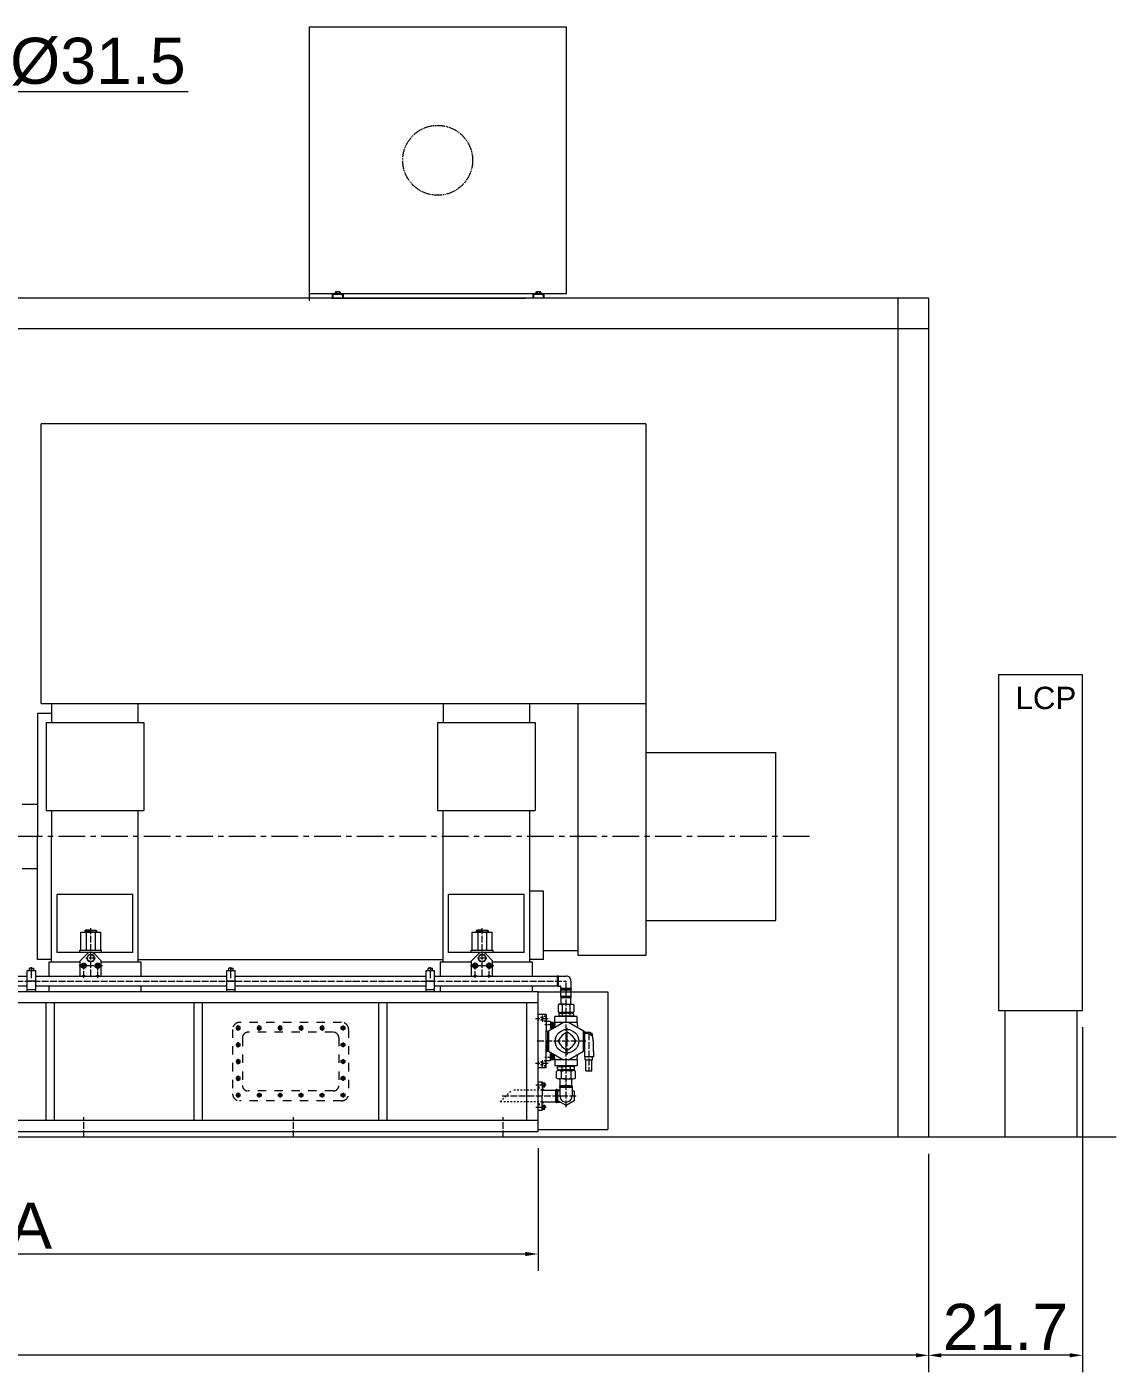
# Model space of a CAD drawing. Header units: inches. Extents: x 0 to 31702, y 0 to 24154.
# Drawn here: x 15597 to 19493, y 13530 to 18340 of the extents above; entities that cross this region are included whole.
import ezdxf

# ---------------------------------------------------------------- set-up
doc = ezdxf.new("R2010")
doc.units = ezdxf.units.IN
doc.header["$MEASUREMENT"] = 0
for name, pattern in [('ACAD_ISO04W100', [30, 24, -3, 0, -3]), ('CENTER', [50.8, 31.75, -6.35, 6.35, -6.35]), ('EB_DASH', [6, 3, -3]), ('EB_DASHDOTDOT', [45, 30, -3, 3, -3, 3, -3])]:
    doc.linetypes.add(name, pattern=pattern)
doc.layers.get('Defpoints').update_dxf_attribs({"lineweight": 5})
for name, color, linetype, lineweight in [('06___ANNOTATIONS', 7, 'Continuous', 5), ('CAXA0', 7, 'Continuous', 5), ('CAXA1', 5, 'CENTER', 5)]:
    doc.layers.add(name, color=color, linetype=linetype, lineweight=lineweight)
doc.styles.add('Roman', font='arial.ttf')
doc.styles.get("Standard").update_dxf_attribs({"font": 'arial.ttf'})
doc.dimstyles.new('ISO-25', dxfattribs={"dimscale": 30, "dimtxt": 1.5, "dimasz": 1.5, "dimexe": 2, "dimexo": 2, "dimtad": 1, "dimtih": 1, "dimtoh": 1, "dimdec": 1, "dimlfac": 0.03937, "dimdsep": 46, "dimtxsty": 'Standard', "dimcen": 2.5, "dimclrd": 7, "dimclre": 7, "dimclrt": 7, "dimadec": 0, "dimazin": 0, "dimtfac": 1, "dimtdec": 1, "dimtmove": 0, "dimatfit": 3, "dimfxl": 1, "dimlwd": 5, "dimlwe": 5, "dimarcsym": 0})

# ---------------------------------------------------------------- blocks, each defined once
blk = doc.blocks.new('*D22')
at = {"color": 7, "linetype": 'Continuous', "lineweight": 5, "transparency": 16777216}
for p, q in [((19372.6, 14763.5), (19372.6, 13530.1)), ((18822.6, 14310.5), (18822.6, 13530.1)), ((19327.6, 13590.1), (18867.6, 13590.1))]:
    blk.add_line(p, q, dxfattribs=at)
at = {"color": 7, "transparency": 16777216}
for points in [[(18867.6, 13597.6), (18867.6, 13582.6), (18822.6, 13590.1)], [(19327.6, 13597.6), (19327.6, 13582.6), (19372.6, 13590.1)]]:
    blk.add_solid(points, dxfattribs=at)
at = {"layer": 'Defpoints', "color": 0, "transparency": 16777216}
for p in [(19372.6, 14823.5), (18822.6, 14370.5), (18822.6, 13590.1)]:
    blk.add_point(p, dxfattribs=at)
at = {"color": 7, "lineweight": 5, "transparency": 16777216, "insert": (19097.6, 13691.7), "char_height": 165, "attachment_point": 5, "style": 'Roman'}
blk.add_mtext('21.7', dxfattribs=at)
blk = doc.blocks.new('*D23')
at = {"color": 7, "linetype": 'Continuous', "lineweight": 5, "transparency": 16777216}
for p, q in [((11652.6, 14735.5), (11652.6, 13530.1)), ((18822.6, 14310.5), (18822.6, 13530.1)), ((18777.6, 13590.1), (11697.6, 13590.1))]:
    blk.add_line(p, q, dxfattribs=at)
at = {"color": 7, "transparency": 16777216}
for points in [[(11697.6, 13597.6), (11697.6, 13582.6), (11652.6, 13590.1)], [(18777.6, 13597.6), (18777.6, 13582.6), (18822.6, 13590.1)]]:
    blk.add_solid(points, dxfattribs=at)
at = {"layer": 'Defpoints', "color": 0, "transparency": 16777216}
for p in [(11652.6, 14795.5), (18822.6, 14370.5), (11652.6, 13590.1)]:
    blk.add_point(p, dxfattribs=at)
at = {"color": 7, "lineweight": 5, "transparency": 16777216, "insert": (15237.6, 13694.1), "char_height": 165, "attachment_point": 5, "style": 'Roman'}
blk.add_mtext('C', dxfattribs=at)
blk = doc.blocks.new('*D13')
at = {"color": 7, "linetype": 'Continuous', "lineweight": 5, "transparency": 16777216}
for p, q in [((13795.6, 14330.5), (13795.6, 13892.4)), ((17425.6, 14330.5), (17425.6, 13892.4)), ((13840.6, 13952.4), (17380.6, 13952.4))]:
    blk.add_line(p, q, dxfattribs=at)
at = {"color": 7, "transparency": 16777216}
for points in [[(13840.6, 13959.9), (13840.6, 13944.9), (13795.6, 13952.4)], [(17380.6, 13959.9), (17380.6, 13944.9), (17425.6, 13952.4)]]:
    blk.add_solid(points, dxfattribs=at)
at = {"layer": 'Defpoints', "color": 0, "transparency": 16777216}
for p in [(13795.6, 14390.5), (17425.6, 14390.5), (17425.6, 13952.4)]:
    blk.add_point(p, dxfattribs=at)
at = {"color": 7, "lineweight": 5, "transparency": 16777216, "insert": (15610.6, 14053.7), "char_height": 165, "attachment_point": 5, "style": 'Roman'}
blk.add_mtext('A', dxfattribs=at)
blk = doc.blocks.new('*D7')
at = {"color": 7, "linetype": 'Continuous', "lineweight": 5, "transparency": 16777216}
for p, q in [((14573.6, 18006.5), (14573.6, 18168.6)), ((15371.6, 18007.5), (15371.6, 18168.6)), ((14618.6, 18108.6), (15326.6, 18108.6)), ((16174.6, 18108.6), (15371.6, 18108.6))]:
    blk.add_line(p, q, dxfattribs=at)
at = {"color": 7, "transparency": 16777216}
for points in [[(14618.6, 18116.1), (14618.6, 18101.1), (14573.6, 18108.6)], [(15326.6, 18116.1), (15326.6, 18101.1), (15371.6, 18108.6)]]:
    blk.add_solid(points, dxfattribs=at)
at = {"layer": 'Defpoints', "color": 0, "transparency": 16777216}
for p in [(15371.6, 18108.6), (14573.6, 17946.5), (15371.6, 17947.5)]:
    blk.add_point(p, dxfattribs=at)
at = {"color": 7, "lineweight": 5, "transparency": 16777216, "insert": (15851.2, 18216.2), "char_height": 165, "attachment_point": 5, "style": 'Roman'}
blk.add_mtext('%%C31.5', dxfattribs=at)

msp = doc.modelspace()

# ---------------------------------------------------------------- linework, layer by layer
at = {"color": 7, "lineweight": 5}
for p, q in [((18822.63, 17370.46), (13222.63, 17370.46)), ((18712.63, 17370.46), (18712.63, 14370.46)), ((18822.63, 17370.46), (18822.63, 14370.46)), ((18822.63, 17260.46), (13222.63, 17260.46)), ((17810.64, 16920.46), (15648.79, 16920.46)), ((15648.79, 15920.46), (15648.79, 16920.46)), ((17810.64, 16920.46), (17810.64, 15020.46)), ((19372.63, 16023.55), (19072.63, 16023.55)), ((19072.63, 16023.55), (19072.63, 14823.55)), ((19372.63, 14823.55), (19372.63, 16023.55)), ((15685.64, 15885.46), (15635.64, 15885.46)), ((15635.64, 15885.46), (15635.64, 15445.46)), ((15648.79, 15920.46), (17568.14, 15920.46)), ((15685.64, 15920.46), (15685.64, 15852.74)), ((15995.64, 15852.74), (15995.64, 15920.46)), ((17085.64, 15920.46), (17085.64, 15852.74)), ((17395.64, 15852.74), (17395.64, 15920.46)), ((17568.14, 15920.46), (17810.64, 15920.46)), ((17568.14, 15920.46), (17568.14, 15020.46)), ((15665.64, 15852.74), (16015.64, 15852.74)), ((15665.64, 15852.74), (15665.64, 15538.69)), ((16015.64, 15852.74), (16015.64, 15538.69)), ((17065.64, 15852.74), (17415.64, 15852.74)), ((17065.64, 15852.74), (17065.64, 15538.69)), ((17415.64, 15852.74), (17415.64, 15538.69)), ((17810.64, 15745.46), (18275.64, 15745.46)), ((18275.64, 15145.46), (18275.64, 15745.46)), ((15580.64, 15560.46), (15635.64, 15560.46)), ((15665.64, 15538.69), (16015.64, 15538.69)), ((15685.64, 15538.69), (15685.64, 15445.46)), ((15995.64, 14995.46), (15995.64, 15538.69)), ((17065.64, 15538.69), (17415.64, 15538.69)), ((17085.64, 14995.46), (17085.64, 15538.69)), ((17395.64, 14995.46), (17395.64, 15538.69)), ((15635.64, 15005.46), (15635.64, 15445.46)), ((15685.64, 14995.46), (15685.64, 15445.46)), ((15580.64, 15330.46), (15635.64, 15330.46)), ((17445.64, 15250.46), (17395.64, 15250.46)), ((17445.64, 15005.46), (17445.64, 15250.46)), ((15705.64, 15030.46), (15705.64, 15237.96)), ((15975.64, 15237.96), (15705.64, 15237.96)), ((15975.64, 15030.46), (15975.64, 15237.96)), ((17105.64, 15030.46), (17105.64, 15237.96)), ((17375.64, 15237.96), (17105.64, 15237.96)), ((17375.64, 15030.46), (17375.64, 15237.96)), ((15806.94, 15110.46), (15804.64, 15108.62)), ((15804.64, 15108.62), (15804.64, 15103.46)), ((15804.64, 15108.62), (15825.64, 15108.62)), ((15825.64, 15110.46), (15806.94, 15110.46)), ((15806.94, 15108.62), (15806.94, 15103.46)), ((15825.64, 15110.46), (15844.34, 15110.46)), ((15846.64, 15108.62), (15825.64, 15108.62)), ((15844.34, 15110.46), (15846.64, 15108.62)), ((15844.34, 15108.62), (15844.34, 15103.46)), ((15846.64, 15108.62), (15846.64, 15103.46)), ((17206.94, 15110.46), (17204.64, 15108.62)), ((17204.64, 15108.62), (17204.64, 15103.46)), ((17204.64, 15108.62), (17225.64, 15108.62)), ((17225.64, 15110.46), (17206.94, 15110.46)), ((17206.94, 15108.62), (17206.94, 15103.46)), ((17225.64, 15110.46), (17244.34, 15110.46)), ((17246.64, 15108.62), (17225.64, 15108.62)), ((17244.34, 15110.46), (17246.64, 15108.62)), ((17244.34, 15108.62), (17244.34, 15103.46)), ((17246.64, 15108.62), (17246.64, 15103.46)), ((17810.64, 15145.46), (18275.64, 15145.46)), ((15789.64, 15103.46), (15861.64, 15103.46)), ((15789.64, 15038.46), (15789.64, 15103.46)), ((15809.76, 15103.46), (15809.76, 15038.46)), ((15841.51, 15103.46), (15841.51, 15038.46)), ((15861.64, 15038.46), (15861.64, 15103.46)), ((17189.64, 15103.46), (17261.64, 15103.46)), ((17189.64, 15038.46), (17189.64, 15103.46)), ((17209.76, 15103.46), (17209.76, 15038.46)), ((17241.51, 15103.46), (17241.51, 15038.46)), ((17261.64, 15038.46), (17261.64, 15103.46)), ((15975.64, 15030.46), (15705.64, 15030.46)), ((15786.64, 15030.46), (15786.64, 15038.46)), ((15786.64, 15038.46), (15864.64, 15038.46)), ((15788.14, 15000.46), (15811.26, 15024.37)), ((15863.14, 15000.46), (15840.01, 15024.37)), ((15864.64, 15030.46), (15864.64, 15038.46)), ((17375.64, 15030.46), (17105.64, 15030.46)), ((17186.64, 15030.46), (17186.64, 15038.46)), ((17186.64, 15038.46), (17264.64, 15038.46)), ((17188.14, 15000.46), (17211.26, 15024.37)), ((17263.14, 15000.46), (17240.01, 15024.37)), ((17264.64, 15030.46), (17264.64, 15038.46)), ((17445.64, 15037.48), (17568.14, 15037.48)), ((17568.14, 15020.46), (17810.64, 15020.46)), ((15598.79, 14890.46), (15598.79, 14966.46)), ((15598.79, 14966.46), (15628.79, 14966.46)), ((15613.79, 14974.46), (15606, 14974.46)), ((15606, 14966.46), (15606, 14974.46)), ((15613.79, 14974.46), (15621.59, 14974.46)), ((15613.79, 14974.46), (15613.79, 14966.46)), ((15621.59, 14966.46), (15621.59, 14974.46)), ((15628.79, 14890.46), (15628.79, 14966.46)), ((15685.64, 15005.46), (15635.64, 15005.46)), ((15788.14, 14995.46), (15675.64, 14995.46)), ((15675.64, 14995.46), (15675.64, 14945.46)), ((15788.14, 14995.46), (15685.64, 14995.46)), ((15788.14, 14945.46), (15788.14, 15000.46)), ((15863.14, 14945.46), (15863.14, 15000.46)), ((16005.64, 14995.46), (15863.14, 14995.46)), ((15995.64, 14995.46), (15863.14, 14995.46)), ((15995.64, 15005.46), (17085.64, 15005.46)), ((16005.64, 14945.46), (16005.64, 14995.46)), ((16312.22, 14890.46), (16312.22, 14966.46)), ((16312.22, 14966.46), (16342.22, 14966.46)), ((16327.22, 14974.46), (16319.42, 14974.46)), ((16319.42, 14966.46), (16319.42, 14974.46)), ((16327.22, 14974.46), (16335.01, 14974.46)), ((16327.22, 14974.46), (16327.22, 14966.46)), ((16335.01, 14966.46), (16335.01, 14974.46)), ((16342.22, 14890.46), (16342.22, 14966.46)), ((17025.64, 14890.46), (17025.64, 14966.46)), ((17025.64, 14966.46), (17055.64, 14966.46)), ((17040.64, 14974.46), (17032.84, 14974.46)), ((17032.84, 14966.46), (17032.84, 14974.46)), ((17040.64, 14974.46), (17048.43, 14974.46)), ((17040.64, 14974.46), (17040.64, 14966.46)), ((17048.43, 14966.46), (17048.43, 14974.46)), ((17055.64, 14890.46), (17055.64, 14966.46)), ((17188.14, 14995.46), (17075.64, 14995.46)), ((17075.64, 14995.46), (17075.64, 14945.46)), ((17188.14, 14995.46), (17085.64, 14995.46)), ((17188.14, 14945.46), (17188.14, 15000.46)), ((17263.14, 14945.46), (17263.14, 15000.46)), ((17405.64, 14995.46), (17263.14, 14995.46)), ((17395.64, 14995.46), (17263.14, 14995.46)), ((17445.64, 15005.46), (17395.64, 15005.46)), ((17405.64, 14945.46), (17405.64, 14995.46)), ((15451.69, 14945.46), (15598.79, 14945.46)), ((15628.79, 14928.46), (15598.79, 14928.46)), ((15628.79, 14945.46), (16312.22, 14945.46)), ((16342.22, 14928.46), (16312.22, 14928.46)), ((16342.22, 14945.46), (17025.64, 14945.46)), ((17055.64, 14928.46), (17025.64, 14928.46)), ((17055.64, 14945.46), (17493.62, 14945.46)), ((17495.64, 14941.96), (17493.62, 14945.46)), ((17493.62, 14945.46), (17493.62, 14911.46)), ((17495.64, 14914.96), (17493.62, 14911.46)), ((17495.64, 14941.96), (17498.79, 14946.46)), ((17495.64, 14928.46), (17495.64, 14941.96)), ((17495.64, 14940.96), (17495.64, 14941.96)), ((17495.64, 14928.46), (17495.64, 14914.96)), ((17495.64, 14914.96), (17498.79, 14910.46)), ((17498.79, 14946.46), (17525.64, 14946.46)), ((17498.79, 14910.46), (17498.79, 14946.46)), ((17543.6, 14901.55), (17543.6, 14927.38)), ((17425.64, 14890.46), (15009.63, 14890.46)), ((15451.69, 14911.46), (15598.79, 14911.46)), ((15598.79, 14898.46), (15628.79, 14898.46)), ((15628.79, 14911.46), (16312.22, 14911.46)), ((15675.64, 14911.46), (15675.64, 14890.46)), ((16005.64, 14890.46), (16005.64, 14911.46)), ((16312.22, 14898.46), (16342.22, 14898.46)), ((16342.22, 14911.46), (17025.64, 14911.46)), ((17025.64, 14898.46), (17055.64, 14898.46)), ((17055.64, 14911.46), (17493.62, 14911.46)), ((17075.64, 14911.46), (17075.64, 14890.46)), ((17405.64, 14890.46), (17405.64, 14911.46)), ((17425.64, 14390.46), (17425.64, 14890.46)), ((17425.64, 14890.46), (17675.64, 14890.46)), ((17498.79, 14910.46), (17504.67, 14910.46)), ((17507.67, 14901.55), (17507.67, 14907.46)), ((17512.08, 14898.46), (17507.67, 14901.55)), ((17543.6, 14901.55), (17507.67, 14901.55)), ((17512.08, 14898.46), (17507.67, 14895.37)), ((17507.67, 14873.55), (17507.67, 14895.37)), ((17543.6, 14895.37), (17507.67, 14895.37)), ((17512.08, 14870.46), (17507.67, 14873.55)), ((17543.6, 14873.55), (17507.67, 14873.55)), ((17512.08, 14870.46), (17508.58, 14868.44)), ((17542.6, 14868.49), (17508.67, 14868.49)), ((17508.68, 14845.49), (17508.67, 14868.49)), ((17512.08, 14898.46), (17539.2, 14898.46)), ((17539.2, 14870.46), (17512.08, 14870.46)), ((17539.2, 14898.46), (17543.6, 14901.55)), ((17539.2, 14898.46), (17543.6, 14895.37)), ((17539.2, 14870.46), (17543.6, 14873.55)), ((17539.2, 14870.46), (17542.6, 14868.49)), ((17542.59, 14845.49), (17542.6, 14868.49)), ((17543.6, 14873.55), (17543.6, 14895.37)), ((17675.64, 14890.46), (17675.64, 14397.19)), ((17425.64, 14850.46), (14390.59, 14850.46)), ((15665.64, 14430.46), (15665.64, 14850.46)), ((15695.64, 14430.46), (15695.64, 14850.46)), ((16195.64, 14430.46), (16195.64, 14850.46)), ((16225.64, 14430.46), (16225.64, 14850.46)), ((16855.64, 14430.46), (16855.64, 14850.46)), ((16885.64, 14430.46), (16885.64, 14850.46)), ((17385.64, 14430.46), (17385.64, 14850.46)), ((17497.38, 14843.31), (17497.35, 14818.69)), ((17497.38, 14843.31), (17497.35, 14818.69)), ((17501.14, 14816.5), (17497.35, 14818.69)), ((17501.14, 14816.5), (17497.35, 14818.69)), ((17501.17, 14845.5), (17497.38, 14843.31)), ((17501.17, 14845.5), (17497.38, 14843.31)), ((17501.14, 14816.5), (17525.65, 14816.48)), ((17501.14, 14816.5), (17525.65, 14816.48)), ((17525.68, 14845.48), (17501.17, 14845.5)), ((17525.68, 14845.48), (17501.17, 14845.5)), ((17506.15, 14816.5), (17506.15, 14813.46)), ((17506.15, 14816.5), (17506.15, 14813.46)), ((17511.53, 14843.3), (17511.5, 14818.68)), ((17511.53, 14843.3), (17511.5, 14818.68)), ((17525.6, 14845.48), (17550.1, 14845.5)), ((17525.6, 14845.48), (17550.1, 14845.5)), ((17550.13, 14816.5), (17525.62, 14816.48)), ((17550.13, 14816.5), (17525.62, 14816.48)), ((17539.75, 14843.3), (17539.77, 14818.68)), ((17539.75, 14843.3), (17539.77, 14818.68)), ((17545.12, 14816.5), (17545.12, 14813.46)), ((17545.12, 14816.5), (17545.12, 14813.46)), ((17550.1, 14845.5), (17553.9, 14843.31)), ((17550.1, 14845.5), (17553.9, 14843.31)), ((17550.13, 14816.5), (17553.92, 14818.69)), ((17550.13, 14816.5), (17553.92, 14818.69)), ((17553.9, 14843.31), (17553.92, 14818.69)), ((17553.9, 14843.31), (17553.92, 14818.69)), ((19072.63, 14823.55), (19372.63, 14823.55)), ((19095.67, 14823.55), (19095.67, 14370.46)), ((19353.13, 14823.55), (19353.13, 14370.46)), ((17425.64, 14625.46), (17425.64, 14815.46)), ((17454.54, 14808.46), (17425.64, 14808.46)), ((17454.54, 14808.46), (17454.54, 14751.32)), ((17470.54, 14783.46), (17454.54, 14783.46)), ((17516.68, 14780.46), (17463.14, 14749.54)), ((17470.54, 14783.46), (17470.54, 14758.42)), ((17473.04, 14779.15), (17470.54, 14779.15)), ((17473.04, 14770.74), (17470.54, 14772.92)), ((17473.04, 14769.97), (17470.54, 14772.16)), ((17481.04, 14780.46), (17473.04, 14780.46)), ((17473.04, 14780.46), (17473.04, 14762.46)), ((17481.04, 14775.41), (17473.04, 14775.41)), ((17481.04, 14780.46), (17481.04, 14762.46)), ((17486.09, 14780.46), (17484.77, 14762.04)), ((17486.09, 14780.46), (17486.09, 14801.46)), ((17565.19, 14801.46), (17486.09, 14801.46)), ((17565.19, 14801.46), (17486.09, 14801.46)), ((17565.19, 14780.46), (17486.09, 14780.46)), ((17502.65, 14813.46), (17499.35, 14811.56)), ((17499.35, 14811.56), (17499.35, 14805.36)), ((17502.65, 14803.46), (17499.35, 14805.36)), ((17502.65, 14813.46), (17525.64, 14813.46)), ((17502.65, 14803.46), (17525.64, 14803.46)), ((17504.64, 14801.46), (17504.64, 14803.46)), ((17511.5, 14811.47), (17511.5, 14805.45)), ((17548.62, 14813.46), (17525.64, 14813.46)), ((17548.62, 14803.46), (17525.64, 14803.46)), ((17588.14, 14749.54), (17534.59, 14780.46)), ((17539.78, 14811.47), (17539.78, 14805.45)), ((17546.64, 14801.46), (17546.64, 14803.46)), ((17548.62, 14813.46), (17551.93, 14811.56)), ((17548.62, 14803.46), (17551.93, 14805.36)), ((17551.93, 14811.56), (17551.93, 14805.36)), ((17565.19, 14780.46), (17565.19, 14801.46)), ((17565.19, 14780.46), (17565.19, 14801.46)), ((17565.19, 14780.46), (17566.5, 14762.04)), ((17454.54, 14618.46), (17454.54, 14751.32)), ((17454.54, 14751.32), (17458.95, 14748.7)), ((17458.95, 14748.7), (17458.95, 14713.46)), ((17463.14, 14749.54), (17463.14, 14677.38)), ((17473.04, 14763.77), (17470.54, 14763.77)), ((17470.54, 14758.42), (17478.5, 14758.42)), ((17481.04, 14767.51), (17473.04, 14767.51)), ((17481.04, 14762.46), (17473.04, 14762.46)), ((17588.14, 14677.38), (17588.14, 14749.54)), ((17591.54, 14748.46), (17588.14, 14748.46)), ((17591.54, 14748.46), (17591.54, 14669.85)), ((17591.54, 14745.46), (17612.04, 14745.46)), ((17604.76, 14740.97), (17591.54, 14740.97)), ((17606.26, 14739.44), (17606.26, 14739.47)), ((17612.04, 14745.46), (17612.04, 14736.74)), ((17617.71, 14740.97), (17612.04, 14740.97)), ((17619.71, 14730.82), (17619.71, 14738.97)), ((17619.71, 14738.97), (17619.71, 14730.82)), ((17622.03, 14722.96), (17622.03, 14714.46)), ((17454.54, 14675.6), (17458.95, 14678.22)), ((17458.95, 14678.22), (17458.95, 14713.46)), ((17463.14, 14677.38), (17516.68, 14646.46)), ((17534.59, 14646.46), (17588.14, 14677.38)), ((17591.54, 14678.46), (17588.14, 14678.46)), ((17591.54, 14678.46), (17591.54, 14669.85)), ((17591.54, 14676.46), (17591.54, 14657.46)), ((17622.03, 14714.46), (17623.29, 14714.46)), ((17623.29, 14714.46), (17623.29, 14678.46)), ((17623.54, 14678.46), (17623.29, 14678.46)), ((17623.54, 14678.46), (17623.54, 14657.46)), ((17623.54, 14676.46), (17623.54, 14678.46)), ((17470.54, 14643.46), (17454.54, 14643.46)), ((17470.54, 14643.46), (17470.54, 14668.51)), ((17470.54, 14668.51), (17478.5, 14668.51)), ((17473.04, 14663.15), (17470.54, 14663.15)), ((17473.04, 14654.74), (17470.54, 14656.92)), ((17473.04, 14653.97), (17470.54, 14656.16)), ((17473.04, 14647.77), (17470.54, 14647.77)), ((17481.04, 14664.46), (17473.04, 14664.46)), ((17473.04, 14646.46), (17473.04, 14664.46)), ((17481.04, 14659.41), (17473.04, 14659.41)), ((17481.04, 14651.51), (17473.04, 14651.51)), ((17481.04, 14646.46), (17473.04, 14646.46)), ((17481.04, 14646.46), (17481.04, 14664.46)), ((17486.09, 14646.46), (17484.77, 14664.89)), ((17565.19, 14646.46), (17486.09, 14646.46)), ((17486.09, 14646.46), (17486.09, 14625.46)), ((17525.64, 14625.46), (17486.09, 14625.46)), ((17525.64, 14625.46), (17486.09, 14625.46)), ((17499.18, 14625.46), (17499.18, 14623.46)), ((17565.19, 14625.46), (17525.64, 14625.46)), ((17565.19, 14625.46), (17546.63, 14625.46)), ((17552.09, 14625.46), (17552.09, 14623.46)), ((17565.19, 14646.46), (17566.5, 14664.89)), ((17565.19, 14646.46), (17565.19, 14625.46)), ((17565.19, 14646.46), (17565.19, 14625.46)), ((17623.54, 14657.46), (17591.54, 14657.46)), ((17594.54, 14646.96), (17594.54, 14657.46)), ((17594.54, 14646.96), (17620.54, 14646.96)), ((17596.54, 14606.96), (17596.54, 14646.96)), ((17618.54, 14606.96), (17618.54, 14646.96)), ((17620.54, 14646.96), (17620.54, 14657.46)), ((17454.54, 14618.46), (17425.64, 14618.46)), ((17491.64, 14581.46), (17491.64, 14605.46)), ((17498.65, 14623.46), (17495.35, 14621.56)), ((17495.35, 14613.36), (17495.35, 14621.56)), ((17498.65, 14611.46), (17495.35, 14613.36)), ((17498.65, 14623.46), (17525.64, 14623.46)), ((17498.65, 14611.46), (17525.64, 14611.46)), ((17525.63, 14608.46), (17500.01, 14608.46)), ((17525.63, 14578.46), (17500.01, 14578.46)), ((17500.74, 14608.46), (17500.74, 14611.46)), ((17504.64, 14554.97), (17504.64, 14578.46)), ((17508.38, 14605.46), (17508.38, 14581.46)), ((17510.98, 14621.47), (17510.98, 14613.45)), ((17525.64, 14596.53), (17525.63, 14596.53)), ((17525.64, 14596.53), (17525.63, 14596.53)), ((17552.62, 14623.46), (17525.64, 14623.46)), ((17552.62, 14611.46), (17525.64, 14611.46)), ((17525.64, 14608.46), (17551.27, 14608.46)), ((17525.64, 14578.46), (17551.27, 14578.46)), ((17540.29, 14621.47), (17540.29, 14613.45)), ((17542.89, 14605.46), (17542.89, 14581.46)), ((17546.63, 14554.97), (17546.63, 14578.46)), ((17550.53, 14608.46), (17550.53, 14611.46)), ((17552.62, 14623.46), (17555.93, 14621.56)), ((17552.62, 14611.46), (17555.93, 14613.36)), ((17555.93, 14613.36), (17555.93, 14621.56)), ((17559.63, 14581.46), (17559.63, 14605.46)), ((17596.54, 14606.96), (17618.54, 14606.96)), ((17425.64, 14568.47), (17440.64, 14568.47)), ((17440.64, 14568.47), (17440.64, 14517.47)), ((17440.64, 14557.47), (17440.64, 14564.97)), ((17443.14, 14564.03), (17440.64, 14564.03)), ((17443.14, 14556.74), (17440.64, 14558.94)), ((17443.14, 14555.93), (17440.64, 14558.13)), ((17443.14, 14550.91), (17440.64, 14550.91)), ((17440.64, 14538.46), (17488.62, 14538.46)), ((17443.14, 14564.97), (17450.14, 14564.97)), ((17443.14, 14564.97), (17443.14, 14549.97)), ((17450.14, 14561.22), (17443.14, 14561.22)), ((17450.14, 14553.72), (17443.14, 14553.72)), ((17443.14, 14549.97), (17450.14, 14549.97)), ((17450.14, 14564.97), (17450.14, 14557.47)), ((17450.14, 14549.97), (17450.14, 14557.47)), ((17490.64, 14534.97), (17488.62, 14538.46)), ((17488.62, 14496.47), (17488.62, 14538.46)), ((17493.79, 14539.47), (17490.64, 14534.97)), ((17490.64, 14534.96), (17490.64, 14517.46)), ((17493.79, 14539.47), (17503.64, 14539.47)), ((17493.79, 14539.47), (17493.79, 14495.47)), ((17493.79, 14495.47), (17493.79, 14539.47)), ((17508.14, 14552.47), (17503.64, 14549.31)), ((17503.64, 14549.32), (17547.64, 14549.31)), ((17503.64, 14549.32), (17503.64, 14517.47)), ((17504.64, 14554.97), (17525.64, 14554.97)), ((17504.64, 14554.97), (17546.63, 14554.97)), ((17504.64, 14554.97), (17508.14, 14552.47)), ((17508.14, 14552.47), (17525.64, 14552.47)), ((17543.13, 14552.47), (17525.63, 14552.47)), ((17525.64, 14552.47), (17525.64, 14552.47)), ((17546.63, 14554.97), (17543.13, 14552.47)), ((17543.13, 14552.47), (17547.63, 14549.31)), ((17547.63, 14549.32), (17547.63, 14517.47)), ((17440.64, 14466.47), (17440.64, 14517.47)), ((17440.64, 14496.47), (17488.62, 14496.47)), ((17443.14, 14484.97), (17450.14, 14484.97)), ((17443.14, 14484.97), (17443.14, 14469.97)), ((17450.14, 14481.22), (17443.14, 14481.22)), ((17450.14, 14484.97), (17450.14, 14477.47)), ((17490.64, 14499.97), (17488.62, 14496.47)), ((17490.64, 14499.97), (17490.64, 14517.47)), ((17493.79, 14495.46), (17490.64, 14499.97)), ((17493.79, 14495.47), (17504.86, 14495.47)), ((17425.64, 14466.47), (17440.64, 14466.47)), ((17443.14, 14476.74), (17440.64, 14478.94)), ((17443.14, 14475.93), (17440.64, 14478.13)), ((17450.14, 14473.72), (17443.14, 14473.72)), ((17443.14, 14469.97), (17450.14, 14469.97)), ((17450.14, 14469.97), (17450.14, 14477.47)), ((13795.59, 14430.46), (17425.64, 14430.46)), ((13795.59, 14390.46), (17425.64, 14390.46)), ((17425.64, 14397.19), (17675.64, 14397.19)), ((19493.21, 14370.46), (11441.75, 14370.46))]:
    msp.add_line(p, q, dxfattribs=at)
at = {"color": 7, "linetype": 'ACAD_ISO04W100', "lineweight": 5}
for p, q in [((15825.64, 14945.46), (15825.64, 15117.36)), ((17225.64, 14945.46), (17225.64, 15117.36)), ((15842.6, 15010.46), (15808.67, 15010.46)), ((17242.6, 15010.46), (17208.67, 15010.46)), ((15613.79, 14938.69), (15613.79, 14978.42)), ((15867.25, 14983.46), (15784.02, 14983.46)), ((15800.64, 14939.41), (15800.64, 14996.13)), ((15850.64, 14938.57), (15850.64, 14996.13)), ((16327.22, 14938.69), (16327.22, 14978.42)), ((17040.64, 14938.69), (17040.64, 14978.42)), ((17267.25, 14983.46), (17184.02, 14983.46)), ((17200.64, 14940.17), (17200.64, 14996.13)), ((17250.64, 14940.1), (17250.64, 14996.13)), ((15138.97, 14928.46), (17525.64, 14928.46)), ((17525.64, 14477.85), (17525.64, 14928.46)), ((17461.6, 14793.46), (17416.64, 14793.46)), ((17483.88, 14771.46), (17449.48, 14771.46)), ((17529.54, 14664.99), (17529.54, 14760.67)), ((17607.54, 14740.58), (17607.54, 14605.23)), ((17596.62, 14713.46), (17416.64, 14713.46)), ((17461.6, 14633.46), (17416.64, 14633.46)), ((17483.88, 14655.46), (17449.48, 14655.46)), ((17417.87, 14557.47), (17454.23, 14557.47)), ((17296.92, 14517.47), (17563.24, 14517.47)), ((15800.64, 14370.29), (15800.64, 14442.28)), ((16550.64, 14370.29), (16550.64, 14442.28)), ((17300.64, 14370.29), (17300.64, 14442.28)), ((17417.87, 14477.47), (17454.23, 14477.47))]:
    msp.add_line(p, q, dxfattribs=at)
at = {"color": 7, "linetype": 'EB_DASH', "lineweight": 5, "ltscale": 10}
for p, q in [((16353.14, 14768.94), (16353.14, 14752.11)), ((16723.14, 14780.46), (16358.14, 14780.46)), ((16428.14, 14752.04), (16428.14, 14768.88)), ((16503.14, 14752.04), (16503.14, 14768.88)), ((16578.14, 14752.04), (16578.14, 14768.88)), ((16653.14, 14751.98), (16653.14, 14768.82)), ((16728.14, 14768.94), (16728.14, 14752.11)), ((16333.14, 14755.46), (16333.14, 14525.46)), ((16345.64, 14760.46), (16360.64, 14760.46)), ((16368.14, 14725.46), (16368.14, 14555.46)), ((16693.14, 14745.46), (16388.14, 14745.46)), ((16435.64, 14760.52), (16420.64, 14760.52)), ((16510.64, 14760.52), (16495.64, 14760.52)), ((16585.64, 14760.52), (16570.64, 14760.52)), ((16660.64, 14760.46), (16645.64, 14760.46)), ((16658.84, 14760.46), (16647.43, 14760.46)), ((16653.14, 14754.76), (16653.14, 14766.16)), ((16713.14, 14725.46), (16713.14, 14555.46)), ((16735.64, 14760.46), (16720.64, 14760.46)), ((16748.14, 14755.46), (16748.14, 14525.46)), ((16345.64, 14700.46), (16360.64, 14700.46)), ((16347.43, 14700.46), (16358.84, 14700.46)), ((16353.14, 14708.94), (16353.14, 14692.11)), ((16353.14, 14706.16), (16353.14, 14694.76)), ((16735.64, 14700.46), (16720.64, 14700.46)), ((16733.84, 14700.46), (16722.43, 14700.46)), ((16728.14, 14708.94), (16728.14, 14692.11)), ((16728.14, 14706.16), (16728.14, 14694.76)), ((16345.64, 14640.46), (16360.64, 14640.46)), ((16347.43, 14640.46), (16358.84, 14640.46)), ((16353.14, 14648.94), (16353.14, 14632.11)), ((16353.14, 14646.16), (16353.14, 14634.76)), ((16735.64, 14640.46), (16720.64, 14640.46)), ((16733.84, 14640.46), (16722.43, 14640.46)), ((16728.14, 14648.94), (16728.14, 14632.11)), ((16728.14, 14646.16), (16728.14, 14634.76)), ((16345.64, 14580.46), (16360.64, 14580.46)), ((16347.43, 14580.46), (16358.84, 14580.46)), ((16353.14, 14588.94), (16353.14, 14572.11)), ((16353.14, 14586.16), (16353.14, 14574.76)), ((16735.64, 14580.46), (16720.64, 14580.46)), ((16733.84, 14580.46), (16722.43, 14580.46)), ((16728.14, 14588.94), (16728.14, 14572.11)), ((16728.14, 14586.16), (16728.14, 14574.76)), ((16353.14, 14528.94), (16353.14, 14512.11)), ((16693.14, 14535.46), (16388.14, 14535.46)), ((16428.14, 14528.88), (16428.14, 14512.04)), ((16503.14, 14528.88), (16503.14, 14512.04)), ((16578.14, 14528.88), (16578.14, 14512.04)), ((16653.14, 14528.94), (16653.14, 14512.11)), ((16728.14, 14528.94), (16728.14, 14512.11)), ((16345.64, 14520.46), (16360.64, 14520.46)), ((16347.43, 14520.46), (16358.84, 14520.46)), ((16353.14, 14526.16), (16353.14, 14514.76)), ((16723.14, 14500.46), (16358.14, 14500.46)), ((16435.64, 14520.4), (16420.64, 14520.4)), ((16510.64, 14520.4), (16495.64, 14520.4)), ((16585.64, 14520.4), (16570.64, 14520.4)), ((16660.64, 14520.46), (16645.64, 14520.46)), ((16658.84, 14520.46), (16647.43, 14520.46)), ((16653.14, 14526.16), (16653.14, 14514.76)), ((16735.64, 14520.46), (16720.64, 14520.46)), ((16733.84, 14520.46), (16722.43, 14520.46)), ((16728.14, 14526.16), (16728.14, 14514.76))]:
    msp.add_line(p, q, dxfattribs=at)
at = {"color": 7, "linetype": 'EB_DASH', "lineweight": 5, "ltscale": 2}
for p, q in [((17440.64, 14798.46), (17425.64, 14798.46)), ((17440.64, 14788.46), (17425.64, 14788.46)), ((17440.64, 14803.46), (17440.64, 14783.46)), ((17454.54, 14803.46), (17440.64, 14803.46)), ((17443.14, 14801.15), (17440.64, 14801.15)), ((17443.14, 14792.74), (17440.64, 14794.92)), ((17443.14, 14791.97), (17440.64, 14794.16)), ((17443.14, 14785.77), (17440.64, 14785.77)), ((17454.54, 14783.46), (17440.64, 14783.46)), ((17453.14, 14801.46), (17443.14, 14801.46)), ((17443.14, 14801.46), (17443.14, 14785.46)), ((17453.14, 14785.46), (17443.14, 14785.46)), ((17453.14, 14801.46), (17453.14, 14785.46)), ((17440.64, 14638.46), (17425.64, 14638.46)), ((17440.64, 14628.46), (17425.64, 14628.46)), ((17440.64, 14623.46), (17440.64, 14643.46)), ((17454.54, 14643.46), (17440.64, 14643.46)), ((17443.14, 14641.15), (17440.64, 14641.15)), ((17443.14, 14632.74), (17440.64, 14634.92)), ((17443.14, 14631.97), (17440.64, 14634.16)), ((17443.14, 14625.77), (17440.64, 14625.77)), ((17443.14, 14625.46), (17443.14, 14641.46)), ((17453.14, 14641.46), (17443.14, 14641.46)), ((17453.14, 14625.46), (17443.14, 14625.46)), ((17453.14, 14625.46), (17453.14, 14641.46)), ((17454.54, 14623.46), (17440.64, 14623.46)), ((17290.64, 14496.47), (17332.62, 14538.46)), ((17440.64, 14538.46), (17332.62, 14538.46)), ((17429.34, 14550.77), (17425.64, 14550.77)), ((17425.64, 14544.47), (17429.34, 14544.47)), ((17429.34, 14544.47), (17429.34, 14550.77)), ((17440.64, 14496.47), (17290.64, 14496.47)), ((17425.64, 14490.47), (17429.34, 14490.47)), ((17429.34, 14484.17), (17425.64, 14484.17)), ((17429.34, 14490.47), (17429.34, 14484.17))]:
    msp.add_line(p, q, dxfattribs=at)
at = {"color": 7, "lineweight": 5}
for points in [[(15840.14, 15010.46), (15832.89, 14997.9), (15818.39, 14997.9), (15811.14, 15010.46), (15818.39, 15023.02), (15832.89, 15023.02)], [(17240.14, 15010.46), (17232.89, 14997.9), (17218.39, 14997.9), (17211.14, 15010.46), (17218.39, 15023.02), (17232.89, 15023.02)], [(15793.85, 14983.46), (15797.24, 14977.58), (15804.03, 14977.58), (15807.42, 14983.46), (15804.03, 14989.34), (15797.24, 14989.34)], [(15857.42, 14983.46), (15854.03, 14977.58), (15847.24, 14977.58), (15843.85, 14983.46), (15847.24, 14989.34), (15854.03, 14989.34)], [(17193.85, 14983.46), (17197.24, 14977.58), (17204.03, 14977.58), (17207.42, 14983.46), (17204.03, 14989.34), (17197.24, 14989.34)], [(17257.42, 14983.46), (17254.03, 14977.58), (17247.24, 14977.58), (17243.85, 14983.46), (17247.24, 14989.34), (17254.03, 14989.34)]]:
    msp.add_lwpolyline(points, close=True, dxfattribs=at)
at = {"color": 7, "linetype": 'EB_DASH', "lineweight": 5, "ltscale": 10}
for points in [[(16353.14, 14752.96), (16359.63, 14756.71), (16359.63, 14764.21), (16353.14, 14767.96), (16346.64, 14764.21), (16346.64, 14756.71)], [(16428.14, 14768.02), (16421.64, 14764.27), (16421.64, 14756.77), (16428.14, 14753.02), (16434.63, 14756.77), (16434.63, 14764.27)], [(16503.14, 14768.02), (16496.64, 14764.27), (16496.64, 14756.77), (16503.14, 14753.02), (16509.63, 14756.77), (16509.63, 14764.27)], [(16578.14, 14768.02), (16571.64, 14764.27), (16571.64, 14756.77), (16578.14, 14753.02), (16584.63, 14756.77), (16584.63, 14764.27)], [(16653.14, 14767.96), (16646.64, 14764.21), (16646.64, 14756.71), (16653.14, 14752.96), (16659.63, 14756.71), (16659.63, 14764.21)], [(16728.14, 14752.96), (16721.64, 14756.71), (16721.64, 14764.21), (16728.14, 14767.96), (16734.63, 14764.21), (16734.63, 14756.71)], [(16353.14, 14692.96), (16359.63, 14696.71), (16359.63, 14704.21), (16353.14, 14707.96), (16346.64, 14704.21), (16346.64, 14696.71)], [(16728.14, 14692.96), (16721.64, 14696.71), (16721.64, 14704.21), (16728.14, 14707.96), (16734.63, 14704.21), (16734.63, 14696.71)], [(16353.14, 14632.96), (16359.63, 14636.71), (16359.63, 14644.21), (16353.14, 14647.96), (16346.64, 14644.21), (16346.64, 14636.71)], [(16728.14, 14632.96), (16721.64, 14636.71), (16721.64, 14644.21), (16728.14, 14647.96), (16734.63, 14644.21), (16734.63, 14636.71)], [(16353.14, 14572.96), (16359.63, 14576.71), (16359.63, 14584.21), (16353.14, 14587.96), (16346.64, 14584.21), (16346.64, 14576.71)], [(16728.14, 14572.96), (16721.64, 14576.71), (16721.64, 14584.21), (16728.14, 14587.96), (16734.63, 14584.21), (16734.63, 14576.71)], [(16353.14, 14512.96), (16359.63, 14516.71), (16359.63, 14524.21), (16353.14, 14527.96), (16346.64, 14524.21), (16346.64, 14516.71)], [(16428.14, 14512.9), (16421.64, 14516.65), (16421.64, 14524.15), (16428.14, 14527.9), (16434.63, 14524.15), (16434.63, 14516.65)], [(16503.14, 14512.9), (16496.64, 14516.65), (16496.64, 14524.15), (16503.14, 14527.9), (16509.63, 14524.15), (16509.63, 14516.65)], [(16578.14, 14512.9), (16571.64, 14516.65), (16571.64, 14524.15), (16578.14, 14527.9), (16584.63, 14524.15), (16584.63, 14516.65)], [(16653.14, 14512.96), (16646.64, 14516.71), (16646.64, 14524.21), (16653.14, 14527.96), (16659.63, 14524.21), (16659.63, 14516.71)], [(16728.14, 14512.96), (16721.64, 14516.71), (16721.64, 14524.21), (16728.14, 14527.96), (16734.63, 14524.21), (16734.63, 14516.71)]]:
    msp.add_lwpolyline(points, close=True, dxfattribs=at)
at = {"color": 7, "lineweight": 5}
msp.add_lwpolyline([(17547.63, 14538.76), (17555.08, 14534.46), (17555.08, 14500.47), (17525.64, 14483.47), (17496.19, 14500.47), (17496.19, 14534.46), (17503.64, 14538.76)], dxfattribs=at)
for centre, radius in [((15825.64, 15010.46), 12.56), ((17225.64, 15010.46), 12.56), ((15800.64, 14983.46), 9.5), ((15800.64, 14983.46), 8), ((15850.64, 14983.46), 9.5), ((15850.64, 14983.46), 8), ((17200.64, 14983.46), 9.5), ((17200.64, 14983.46), 8), ((17250.64, 14983.46), 9.5), ((17250.64, 14983.46), 8), ((17529.13, 14713.47), 42)]:
    msp.add_circle(centre, radius, dxfattribs=at)
at = {"color": 7, "linetype": 'EB_DASH', "lineweight": 5, "ltscale": 10}
for centre in [(16353.14, 14760.52), (16428.14, 14760.46), (16503.14, 14760.46), (16578.14, 14760.46), (16653.14, 14760.4), (16728.14, 14760.52), (16353.14, 14700.52), (16728.14, 14700.52), (16353.14, 14640.52), (16728.14, 14640.52), (16353.14, 14580.52), (16728.14, 14580.52), (16353.14, 14520.52), (16428.14, 14520.46), (16503.14, 14520.46), (16578.14, 14520.46), (16653.14, 14520.52), (16728.14, 14520.52)]:
    msp.add_circle(centre, 6.15, dxfattribs=at)
at = {"color": 7, "lineweight": 5}
for centre, radius, start, end in [((15825.64, 15010.46), 20, 44.04938, 135.95062), ((17225.64, 15010.46), 20, 44.04938, 135.95062), ((15800.64, 14938.46), 9.5, 47.4631, 132.5369), ((15800.64, 14938.46), 8, 61.04498, 118.95502), ((15850.64, 14938.46), 9.5, 47.4631, 132.5369), ((15850.64, 14938.46), 8, 61.04498, 118.95502), ((17200.64, 14938.46), 9.5, 47.4631, 132.5369), ((17200.64, 14938.46), 8, 61.04498, 118.95502), ((17250.64, 14938.46), 9.5, 47.4631, 132.5369), ((17250.64, 14938.46), 8, 61.04498, 118.95502), ((17496.71, 14943.34), 3.75, 56.35444, 145.53304), ((17525.64, 14928.46), 18, 356.56559, 90), ((17496.71, 14913.58), 3.75, 214.46696, 303.64556), ((17504.67, 14907.46), 3, 0, 90), ((17510.74, 14898.46), 4.36, 134.87201, 225.12799), ((17510.12, 14871.4), 3.26, 138.86476, 243.4994), ((17541.15, 14871.4), 3.26, 296.5006, 41.13524), ((17540.53, 14898.46), 4.36, 314.87201, 45.12799), ((17504.44, 14829.02), 12.53, 235.56432, 304.33281), ((17504.44, 14829.02), 12.53, 235.56432, 304.33281), ((17504.44, 14832.97), 12.53, 55.56432, 124.33281), ((17504.44, 14832.97), 12.53, 55.56432, 124.33281), ((17525.69, 14863.31), 46.83, 252.36061, 269.94857), ((17525.69, 14863.31), 46.83, 252.36061, 269.94857), ((17525.64, 14798.65), 46.83, 89.94857, 107.53652), ((17525.64, 14798.65), 46.83, 89.94857, 107.53652), ((17525.64, 14798.65), 46.83, 72.46348, 90.05143), ((17525.64, 14798.65), 46.83, 72.46348, 90.05143), ((17525.58, 14863.31), 46.83, 270.05143, 287.63939), ((17525.58, 14863.31), 46.83, 270.05143, 287.63939), ((17546.83, 14832.97), 12.53, 55.66719, 124.43568), ((17546.83, 14832.97), 12.53, 55.66719, 124.43568), ((17546.84, 14829.02), 12.53, 235.66719, 304.43568), ((17546.84, 14829.02), 12.53, 235.66719, 304.43568), ((17505.4, 14803.14), 10.32, 53.7922, 118.48426), ((17505.4, 14813.78), 10.32, 241.51574, 306.2078), ((17526.84, 14753.72), 59.75, 91.15817, 104.88393), ((17526.84, 14863.2), 59.75, 255.11607, 268.84183), ((17524.43, 14753.72), 59.75, 75.11607, 88.84183), ((17524.43, 14863.2), 59.75, 271.15817, 284.88393), ((17545.87, 14803.14), 10.32, 61.51574, 126.2078), ((17545.87, 14813.78), 10.32, 233.7922, 298.48426), ((17559.7, 14682.43), 69.77, 119.6427, 149.25963), ((17529.54, 14736.96), 7.5, 51.87567, 125.43403), ((17503.77, 14688.3), 62.46, 27.21995, 60.87656), ((17604.76, 14739.47), 1.5, 0, 90), ((17608.26, 14739.44), 2, 180.00003, 267.49654), ((17607.54, 14722.96), 14.49, 0, 87.49662), ((17617.71, 14738.97), 2, 0, 90), ((17505.63, 14713.47), 7.5, 141.87618, 218.12382), ((17559.7, 14744.5), 69.77, 210.74037, 240.3573), ((17529.54, 14689.97), 7.5, 234.56321, 308.12709), ((17503.77, 14738.64), 62.46, 299.12344, 332.78005), ((17552.63, 14713.47), 7.5, 332.46706, 27.53294), ((17513.66, 14557.2), 53.05, 104.91691, 114.52925), ((17513.66, 14629.72), 53.05, 245.47075, 255.08309), ((17502.93, 14606.16), 17.29, 62.26612, 111.99703), ((17502.93, 14628.76), 17.29, 248.00297, 297.73388), ((17496.47, 14586.7), 22.22, 57.59831, 78.32237), ((17496.47, 14600.22), 22.22, 281.67763, 302.40169), ((17525.63, 14557.37), 51.09, 90, 109.73161), ((17525.63, 14629.55), 51.09, 250.26839, 270), ((17526.33, 14563.72), 59.75, 91.15817, 104.88393), ((17526.33, 14671.2), 59.75, 255.11607, 268.84183), ((17525.64, 14557.37), 51.09, 70.26839, 90), ((17525.64, 14629.55), 51.09, 270, 289.73161), ((17524.95, 14563.72), 59.75, 75.11607, 88.84183), ((17524.95, 14671.2), 59.75, 271.15817, 284.88393), ((17548.34, 14606.16), 17.29, 68.00297, 117.73388), ((17548.34, 14628.76), 17.29, 242.26612, 291.99703), ((17554.8, 14586.7), 22.22, 101.67763, 122.40169), ((17554.8, 14600.22), 22.22, 237.59831, 258.32237), ((17537.61, 14557.2), 53.05, 65.47075, 75.08309), ((17537.61, 14629.72), 53.05, 284.91691, 294.52925), ((17440.64, 14538.46), 5, 0, 90), ((17491.58, 14537.04), 3.28, 47.67301, 154.38251), ((17506.53, 14551.72), 3.76, 120.175, 219.71133), ((17544.74, 14551.72), 3.76, 320.28867, 59.825), ((17440.64, 14496.47), 5, 270, 0), ((17491.58, 14497.89), 3.28, 205.61749, 312.32699), ((17525.64, 14517.47), 22, 179.00789, 0.99211)]:
    msp.add_arc(centre, radius, start, end, dxfattribs=at)
at = {"color": 7, "linetype": 'EB_DASH', "lineweight": 5, "ltscale": 10}
for centre, radius, start, end in [((16358.14, 14755.46), 25, 90, 180), ((16723.14, 14755.46), 25, 0, 90), ((16388.14, 14725.46), 20, 90, 180), ((16693.14, 14725.46), 20, 0, 90), ((16388.14, 14555.46), 20, 180, 270), ((16693.14, 14555.46), 20, 270, 0), ((16358.14, 14525.46), 25, 180, 270), ((16723.14, 14525.46), 25, 270, 0)]:
    msp.add_arc(centre, radius, start, end, dxfattribs=at)
at = {"layer": 'CAXA0', "color": 7, "linetype": 'Continuous', "lineweight": 5}
for p, q in [((16606.56, 18340.46), (17526.56, 18340.46)), ((16606.56, 18340.46), (16606.56, 17361.46)), ((17526.56, 18340.46), (17526.56, 17386.46)), ((17526.56, 17386.46), (16606.56, 17386.46)), ((16686.56, 17370.46), (17381.58, 17370.46)), ((16689.06, 17386.46), (16689.06, 17370.46)), ((16692.06, 17380.46), (16692.06, 17370.46)), ((16723.06, 17383.46), (16695.06, 17383.46)), ((16699.82, 17392.13), (16699.82, 17386.46)), ((16718.3, 17386.46), (16699.82, 17386.46)), ((16715.99, 17392.86), (16702.13, 17392.86)), ((16704.06, 17386.46), (16704.81, 17384.96)), ((16714.06, 17386.46), (16704.06, 17386.46)), ((16714.06, 17384.96), (16704.06, 17384.96)), ((16704.44, 17392.13), (16704.44, 17386.46)), ((16714.06, 17386.46), (16713.31, 17384.96)), ((16713.68, 17392.13), (16713.68, 17386.46)), ((16718.3, 17392.13), (16718.3, 17386.46)), ((16726.06, 17380.46), (16726.06, 17370.46)), ((16729.06, 17386.46), (16729.06, 17370.46)), ((17406.56, 17386.46), (17406.56, 17370.46)), ((17406.58, 17386.46), (17406.58, 17370.46)), ((17409.56, 17380.46), (17409.56, 17370.46)), ((17440.56, 17383.46), (17412.56, 17383.46)), ((17440.58, 17383.46), (17412.58, 17383.46)), ((17417.32, 17392.13), (17417.32, 17386.46)), ((17433.49, 17392.86), (17419.63, 17392.86)), ((17421.94, 17392.13), (17421.94, 17386.46)), ((17431.18, 17392.13), (17431.18, 17386.46)), ((17435.8, 17392.13), (17435.8, 17386.46)), ((17443.56, 17380.46), (17443.56, 17370.46)), ((17446.56, 17386.46), (17446.56, 17370.46))]:
    msp.add_line(p, q, dxfattribs=at)
at = {"layer": 'CAXA0', "color": 7, "linetype": 'EB_DASHDOTDOT', "lineweight": 5}
msp.add_circle((17066.56, 17863.46), 125, dxfattribs=at)
at = {"layer": 'CAXA0', "color": 7, "linetype": 'Continuous', "lineweight": 5}
for centre, radius, start, end in [((16695.06, 17380.46), 3, 90, 180), ((16702.13, 17388.84), 4.02, 54.96996, 125.03004), ((16709.06, 17377.86), 15, 72.06607, 107.93393), ((16715.99, 17388.84), 4.02, 54.96996, 125.03004), ((16723.06, 17380.46), 3, 0, 90), ((17412.56, 17380.46), 3, 90, 180), ((17419.63, 17388.84), 4.02, 54.96996, 125.03004), ((17426.56, 17377.86), 15, 72.06607, 107.93393), ((17433.49, 17388.84), 4.02, 54.96996, 125.03004), ((17440.56, 17380.46), 3, 0, 90)]:
    msp.add_arc(centre, radius, start, end, dxfattribs=at)
msp.add_point((17529.54, 14720.46), dxfattribs=at)
msp.add_point((17529.54, 14720.46), dxfattribs=at)
at = {"layer": 'CAXA1', "linetype": 'CENTER', "lineweight": 5, "ltscale": 3}
msp.add_line((18396.46, 15445.46), (14403.25, 15445.46), dxfattribs=at)

# ---------------------------------------------------------------- texts
at = {"layer": '06___ANNOTATIONS', "color": 7, "linetype": 'Continuous', "lineweight": 5, "insert": (19133.46, 15940.28), "char_height": 80, "width": 4297.3632, "attachment_point": 4, "style": 'Roman'}
msp.add_mtext('LCP', dxfattribs=at)

# ---------------------------------------------------------------- dimensions: what is measured, and where the dimension line sits
at = {"color": 7, "lineweight": 5}
dim = msp.add_linear_dim(base=(15371.63, 18108.62), p1=(14573.63, 17946.46), p2=(15371.63, 17947.46), text='%%C31.5', dimstyle='ISO-25', override={"dimtxt": 5.5, "dimpost": '\\X', "dimtxsty": 'Roman', "dimtmove": 1}, dxfattribs=at)
dim.commit()
dim.dimension.update_dxf_attribs({"geometry": '*D7', "text_midpoint": (15851.16, 18108.62), "dimtype": 160})
dim = msp.add_linear_dim(base=(18822.63, 13590.08), p1=(19372.63, 14823.55), p2=(18822.63, 14370.46), angle=180, dimstyle='ISO-25', override={"dimtxt": 5.5, "dimpost": '\\X', "dimtxsty": 'Roman', "dimtmove": 1}, dxfattribs=at)
dim.commit()
dim.dimension.update_dxf_attribs({"geometry": '*D22', "text_midpoint": (19097.63, 13590.08), "dimtype": 160})
dim = msp.add_linear_dim(base=(11652.63, 13590.08), p1=(18822.63, 14370.46), p2=(11652.63, 14795.46), angle=180, text='C', dimstyle='ISO-25', override={"dimtxt": 5.5, "dimpost": '\\X', "dimtxsty": 'Roman', "dimtmove": 1}, dxfattribs=at)
dim.commit()
dim.dimension.update_dxf_attribs({"geometry": '*D23', "text_midpoint": (15237.63, 13590.08), "dimtype": 160})
dim = msp.add_linear_dim(base=(17425.63, 13952.44), p1=(13795.63, 14390.46), p2=(17425.63, 14390.46), angle=180, text='A', dimstyle='ISO-25', override={"dimtxt": 5.5, "dimpost": '\\X', "dimtxsty": 'Roman', "dimtmove": 1}, dxfattribs=at)
dim.commit()
dim.dimension.update_dxf_attribs({"geometry": '*D13', "text_midpoint": (15610.63, 14053.69)})

doc.saveas('drawing.dxf')
